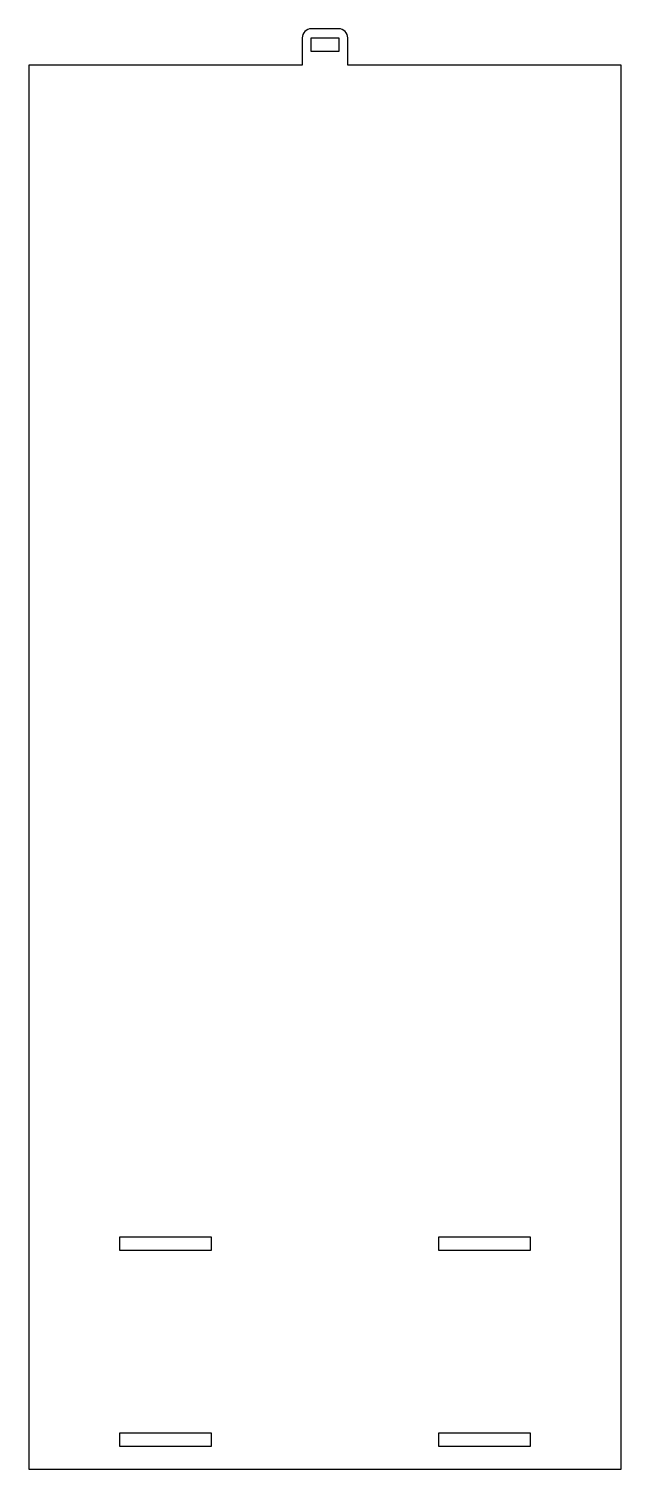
# Model space of a CAD drawing. Header units: millimetres. Extents: x -130 to 0, y 0 to 316.
import ezdxf

# ---------------------------------------------------------------- set-up
doc = ezdxf.new("R2010")
doc.units = ezdxf.units.MM
doc.layers.get('0').update_dxf_attribs({"linetype": 'CONTINUOUS'})

msp = doc.modelspace()

# ---------------------------------------------------------------- linework, layer by layer
msp.add_lwpolyline([(0, 308), (-60, 308), (-60, 314, 0.414214), (-62, 316), (-68, 316, 0.414214), (-70, 314), (-70, 308), (-130, 308), (-130, 0), (0, 0)], format="xyb", close=True)
for points in [[(-68, 311), (-68, 314), (-62, 314), (-62, 311)], [(-110, 48), (-110, 51), (-90, 51), (-90, 48)], [(-40, 48), (-40, 51), (-20, 51), (-20, 48)], [(-90, 8), (-90, 5), (-110, 5), (-110, 8)], [(-20, 8), (-20, 5), (-40, 5), (-40, 8)]]:
    msp.add_lwpolyline(points, close=True)

doc.saveas('drawing.dxf')
